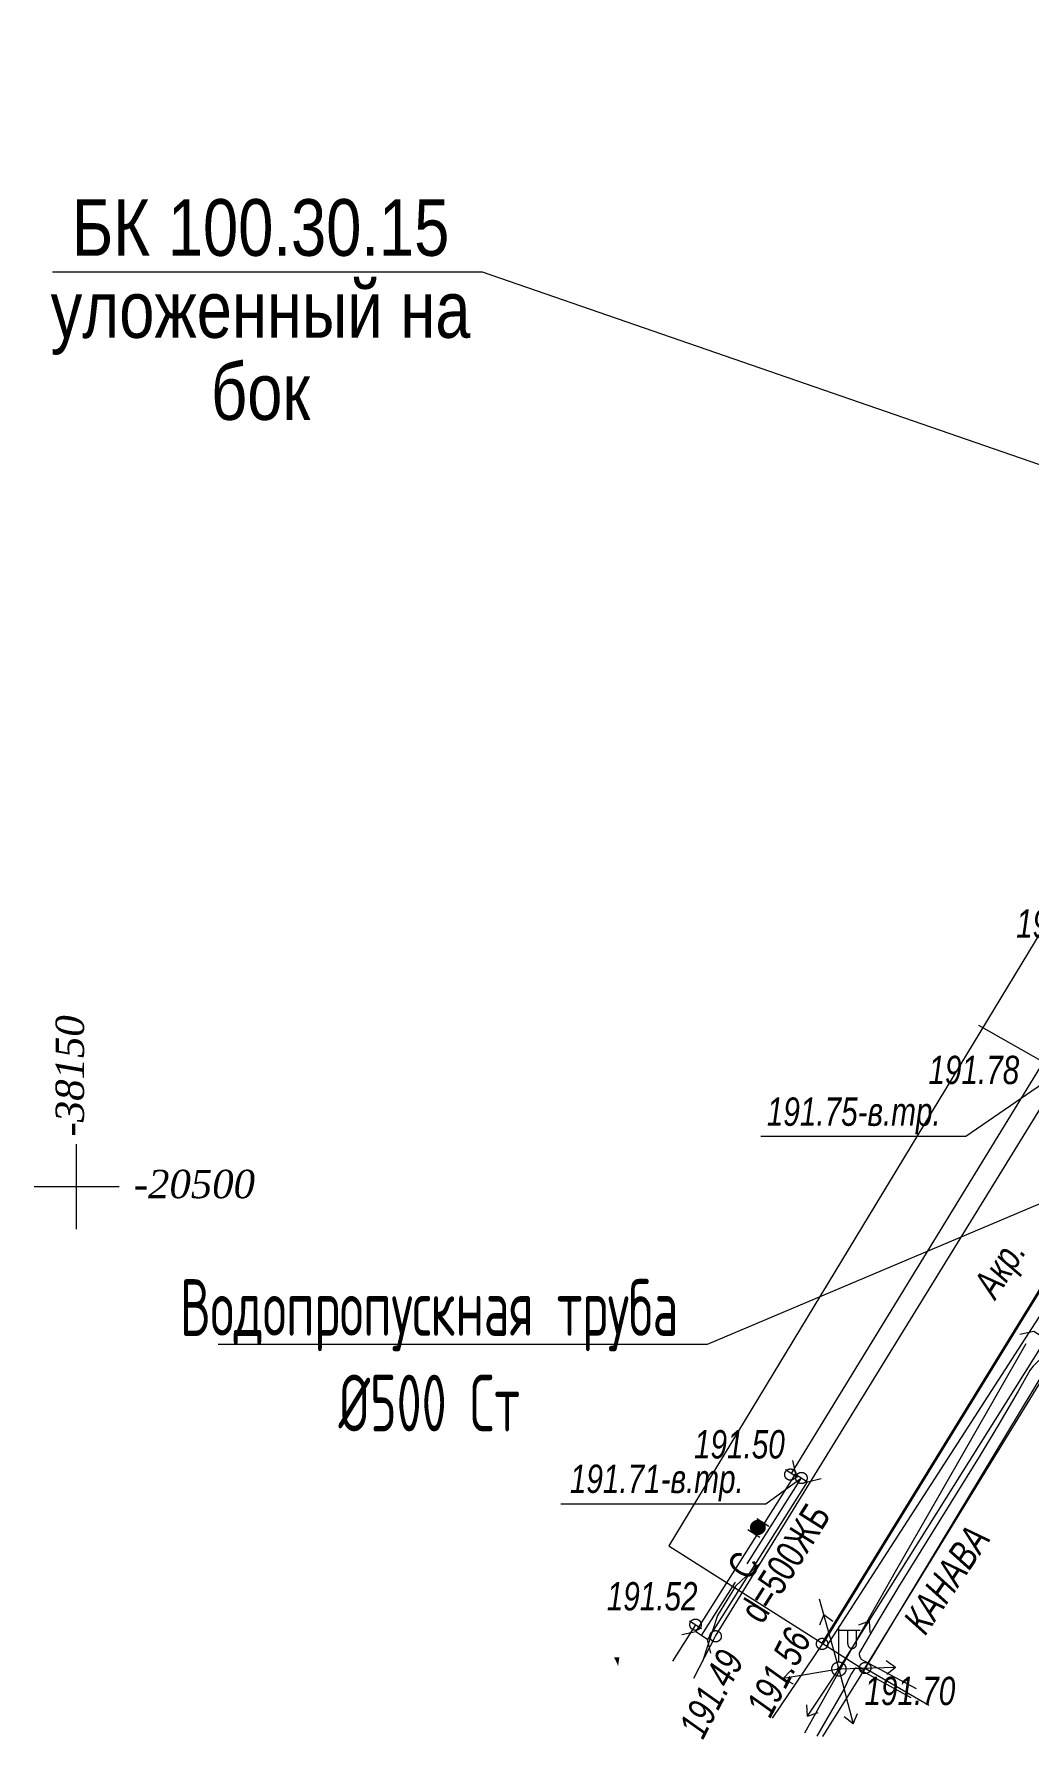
# Model space of a CAD drawing. Header units: millimetres. Extents: x -38151500 to -27467627, y -20617104 to -20349562.
# Drawn here: x -32442229 to -32407110, y -20519539 to -20459298 of the extents above; entities that cross this region are included whole.
import ezdxf
from ezdxf.xclip import XClip

# ---------------------------------------------------------------- set-up
doc = ezdxf.new("R2010")
doc.units = ezdxf.units.MM
doc.header["$MEASUREMENT"] = 0
doc.header["$XCLIPFRAME"] = 0
doc.layers.add('!!! ПОДОСНОВА', color=7, linetype='Continuous')
for name, color, linetype, lineweight in [('Новый_ГП_Благоустройство штриховка_Ном._пера__250', 7, 'Continuous', 20), ('Новый_ГП_Текст_Ном._пера__250', 7, 'Continuous', 20), ('Чертеж_1_Новофедоровское_снт 28_07$0$!!УСЛ_ОБОЗНАЧЕНИЯ_Ном._пера__253', 252, 'Continuous', 18), ('Чертеж_1_Новофедоровское_снт 28_07$0$SETKA_Ном._пера__7', 7, 'Continuous', 18), ('Чертеж_1_Новофедоровское_снт 28_07$0$tp_Дороги_Ном._пера__253', 252, 'Continuous', 18), ('Чертеж_1_Новофедоровское_снт 28_07$0$tp_канавы_Ном._пера__253', 252, 'Continuous', 18), ('Чертеж_1_Новофедоровское_снт 28_07$0$tp_отметки_новые_Ном._пера__253', 252, 'Continuous', 18), ('Чертеж_1_Новофедоровское_снт 28_07$0$tp_трубы под дорогой_Ном._пера__253', 252, 'Continuous', 18), ('Чертеж_1_Новофедоровское_снт 28_07$0$U_ТЕКСТ_БЕЛЫЙ_Ном._пера__253', 252, 'Continuous', 18), ('Чертеж_1_Новый_ГП_Топография_Ном._пера__253', 252, 'Continuous', 18), ('Чертеж_1_Новый_Новофедоровское_снт 28_07$0$SETKA_Ном._пера__7', 7, 'Continuous', 18), ('Чертеж_1_Новый_Новофедоровское_снт 28_07$0$tp_Дороги_Ном._пера__253', 252, 'Continuous', 18), ('Чертеж_1_Новый_Новофедоровское_снт 28_07$0$tp_канавы_Ном._пера__253', 252, 'Continuous', 18), ('Чертеж_1_Новый_Новофедоровское_снт 28_07$0$tp_ЛЭП нн_Ном._пера__253', 252, 'Continuous', 18), ('Чертеж_1_Новый_Новофедоровское_снт 28_07$0$tp_ЛЭП нн_Ном._пера__7', 7, 'Continuous', 18), ('Чертеж_1_Новый_Новофедоровское_снт 28_07$0$tp_Ограждения ДЕР_Ном._пера__253', 252, 'Continuous', 18), ('Чертеж_1_Новый_Новофедоровское_снт 28_07$0$tp_Ограждения мет_Ном._пера__253', 252, 'Continuous', 18), ('Чертеж_1_Новый_Новофедоровское_снт 28_07$0$tp_Ограждения рабица_Ном._пера__253', 252, 'Continuous', 18), ('Чертеж_1_Новый_Новофедоровское_снт 28_07$0$tp_Ограждения_Ном._пера__253', 252, 'Continuous', 18), ('Чертеж_1_Новый_Новофедоровское_снт 28_07$0$tp_Ограждения_Ном._пера__7', 7, 'Continuous', 18), ('Чертеж_1_Новый_Новофедоровское_снт 28_07$0$tp_отметки_новые_Ном._пера__253', 252, 'Continuous', 18), ('Чертеж_1_Новый_Новофедоровское_снт 28_07$0$tp_отметки_новые_Ном._пера__7', 7, 'Continuous', 18), ('Чертеж_1_Новый_Новофедоровское_снт 28_07$0$tp_рельеф_Ном._пера__253', 252, 'Continuous', 18), ('Чертеж_1_Новый_Новофедоровское_снт 28_07$0$tp_трубы под дорогой_Ном._пера__253', 252, 'Continuous', 18), ('Чертеж_1_Новый_Новофедоровское_снт 28_07$0$U_Водосток_Ном._пера__253', 252, 'Continuous', 18), ('Чертеж_1_Новый_Новофедоровское_снт 28_07$0$U_Газопровод_Ном._пера__253', 252, 'Continuous', 18)]:
    doc.layers.add(name, color=color, linetype=linetype, lineweight=lineweight)
doc.layers.add('Новый_ГП_Дороги_проезды_Ном._пера__251', color=7, linetype='Continuous', lineweight=40, true_color=0x656565)
doc.styles.add('РЎР“Р•РќР•Р\xa0РР\xa0_РЎРўРР›Р¬_1', font='arial.ttf', dxfattribs={"width": 0.75})
doc.styles.add('РЎР“Р•РќР•Р\xa0РР\xa0_РЎРўРР›Р¬_11', font='arial.ttf', dxfattribs={"width": 0.8})
doc.styles.add('РЎР“Р•РќР•Р\xa0РР\xa0_РЎРўРР›Р¬_2', font='arial.ttf', dxfattribs={"width": 0.8})
doc.styles.add('РЎР“Р•РќР•Р\xa0РР\xa0_РЎРўРР›Р¬_3', font='arial.ttf', dxfattribs={"width": 0.749999})
doc.styles.add('РЎР“Р•РќР•Р\xa0РР\xa0_РЎРўРР›Р¬_4', font='times.ttf')
doc.styles.add('РЎР“Р•РќР•Р\xa0РР\xa0_РЎРўРР›Р¬_6', font='', dxfattribs={"width": 0.8})
doc.styles.get('РЎР“Р•РќР•Р\xa0РР\xa0_РЎРўРР›Р¬_6').set_extended_font_data('GOST_type_A')

# ---------------------------------------------------------------- blocks, each defined once
blk = doc.blocks.new('Чертеж_5_1', base_point=(5709271, 0))
at = {"layer": 'Чертеж_1_Новый_ГП_Топография_Ном._пера__253', "color": 252, "lineweight": 18, "flags": 128}
blk.add_lwpolyline([(-32412929, -20517064), (-32412889, -20517000), (-32402402, -20499900), (-32376232, -20516708), (-32364671, -20500671), (-32354755, -20487867), (-32356509, -20480650), (-32358514, -20473503), (-32364007, -20475465), (-32366862, -20474628), (-32381133, -20465849), (-32371184, -20449640), (-32378793, -20444942), (-32419824, -20512686)], close=True, dxfattribs=at)
at = {"layer": 'Чертеж_1_Новый_Новофедоровское_снт 28_07$0$SETKA_Ном._пера__7', "color": 7, "lineweight": 18, "flags": 128}
for points in [[(-32440729, -20501500), (-32440729, -20498500)], [(-32442229, -20500000), (-32439229, -20500000)]]:
    blk.add_lwpolyline(points, dxfattribs=at)
at = {"layer": 'Чертеж_1_Новый_Новофедоровское_снт 28_07$0$tp_Дороги_Ном._пера__253', "color": 252, "lineweight": 18, "flags": 128}
for points in [[(-32418938, -20517359), (-32418170, -20515878), (-32406311, -20496600), (-32392808, -20475671), (-32393580, -20474585)], [(-32402144, -20498698), (-32403737, -20498807), (-32414410, -20516154), (-32416175, -20518777)]]:
    blk.add_lwpolyline(points, dxfattribs=at)
at = {"layer": 'Чертеж_1_Новый_Новофедоровское_снт 28_07$0$tp_канавы_Ном._пера__253', "color": 252, "lineweight": 18, "flags": 128}
for points in [[(-32406725, -20505250), (-32406652, -20505865), (-32406657, -20505955), (-32406688, -20506037), (-32406740, -20506115), (-32406806, -20506190), (-32406953, -20506336), (-32407021, -20506412), (-32407076, -20506491), (-32407490, -20507228), (-32408167, -20508392), (-32408864, -20509548), (-32410290, -20511843), (-32411716, -20514136), (-32412412, -20515288), (-32413090, -20516447), (-32413103, -20516484), (-32413105, -20516524), (-32413081, -20516603), (-32413025, -20516683), (-32412952, -20516741), (-32411091, -20517727)], [(-32415015, -20519293), (-32413338, -20516281), (-32411813, -20513592), (-32410277, -20510908), (-32407200, -20505544)], [(-32411266, -20518049), (-32412979, -20517110), (-32413131, -20517022), (-32413206, -20517001), (-32413238, -20517007), (-32413265, -20517027), (-32413374, -20517192), (-32413461, -20517372), (-32413543, -20517557), (-32413633, -20517736), (-32414600, -20519403)]]:
    blk.add_lwpolyline(points, dxfattribs=at)
at = {"layer": 'Чертеж_1_Новый_Новофедоровское_снт 28_07$0$tp_ЛЭП нн_Ном._пера__253', "color": 252, "lineweight": 18, "flags": 128}
for points in [[(-32414928, -20518699), (-32413817, -20517036), (-32393204, -20484194), (-32368167, -20444066), (-32366958, -20442473)], [(-32414508, -20514559), (-32413817, -20517036), (-32415788, -20517375)], [(-32414354, -20515110), (-32414501, -20515482)], [(-32414354, -20515110), (-32414036, -20515352)], [(-32412754, -20515342), (-32413128, -20515484)], [(-32412754, -20515342), (-32412719, -20515741)], [(-32411818, -20516980), (-32412144, -20516748)], [(-32415788, -20517375), (-32415515, -20517083)], [(-32415788, -20517375), (-32415433, -20517559)], [(-32411818, -20516980), (-32413817, -20517036), (-32413314, -20518972)], [(-32411818, -20516980), (-32412130, -20517231)], [(-32414928, -20518699), (-32414952, -20518300)], [(-32414928, -20518699), (-32414550, -20518568)], [(-32413314, -20518972), (-32413161, -20518602)], [(-32413314, -20518972), (-32413628, -20518724)]]:
    blk.add_lwpolyline(points, dxfattribs=at)
at = {"layer": 'Чертеж_1_Новый_Новофедоровское_снт 28_07$0$tp_ЛЭП нн_Ном._пера__7', "color": 7, "lineweight": 18}
for p, q in [((-32413817, -20516786), (-32413817, -20515536)), ((-32413817, -20515661), (-32413067, -20515661)), ((-32413505, -20516152), (-32413505, -20515661)), ((-32413195, -20516152), (-32413195, -20515661))]:
    blk.add_line(p, q, dxfattribs=at)
for radius in [250, 50]:
    blk.add_circle((-32413817, -20517036), radius, dxfattribs=at)
blk.add_arc((-32413350, -20516152), 155, 180, 0, dxfattribs=at)
at = {"layer": 'Чертеж_1_Новый_Новофедоровское_снт 28_07$0$tp_Ограждения ДЕР_Ном._пера__253', "color": 252, "lineweight": 18, "flags": 128}
for points in [[(-32415490, -20510128), (-32406594, -20495599), (-32404926, -20492908)], [(-32418879, -20515471), (-32419693, -20516760)]]:
    blk.add_lwpolyline(points, dxfattribs=at)
at = {"layer": 'Чертеж_1_Новый_Новофедоровское_снт 28_07$0$tp_Ограждения мет_Ном._пера__253', "color": 252, "lineweight": 18, "flags": 128}
for points in [[(-32406594, -20495599), (-32408881, -20494306)], [(-32412890, -20517002), (-32414398, -20519422)]]:
    blk.add_lwpolyline(points, dxfattribs=at)
at = {"layer": 'Чертеж_1_Новый_Новофедоровское_снт 28_07$0$tp_Ограждения рабица_Ном._пера__253', "color": 252, "lineweight": 18, "flags": 128}
blk.add_lwpolyline([(-32406519, -20506445), (-32412890, -20517002), (-32410640, -20518316)], dxfattribs=at)
at = {"layer": 'Чертеж_1_Новый_Новофедоровское_снт 28_07$0$tp_Ограждения_Ном._пера__253', "color": 252, "lineweight": 18, "flags": 128}
for points in [[(-32415701, -20509995), (-32415278, -20510261)], [(-32416719, -20511723), (-32416296, -20511989)], [(-32417027, -20512113), (-32416604, -20512379)], [(-32419090, -20515338), (-32418667, -20515604)]]:
    blk.add_lwpolyline(points, dxfattribs=at)
at = {"layer": 'Чертеж_1_Новый_Новофедоровское_снт 28_07$0$tp_Ограждения_Ном._пера__7', "color": 7, "lineweight": 18}
for p, q in [((-32416926, -20512034), (-32416427, -20512034)), ((-32416925, -20512064), (-32416430, -20512064)), ((-32416924, -20512004), (-32416430, -20512004)), ((-32416919, -20511974), (-32416436, -20511974)), ((-32416908, -20511944), (-32416445, -20511944)), ((-32416894, -20511914), (-32416459, -20511914)), ((-32416875, -20511884), (-32416480, -20511884)), ((-32416848, -20511854), (-32416507, -20511854)), ((-32416809, -20511824), (-32416546, -20511824)), ((-32416738, -20511794), (-32416618, -20511794)), ((-32416920, -20512094), (-32416434, -20512094)), ((-32416910, -20512124), (-32416443, -20512124)), ((-32416896, -20512154), (-32416458, -20512154)), ((-32416878, -20512184), (-32416477, -20512184)), ((-32416852, -20512214), (-32416503, -20512214)), ((-32416815, -20512244), (-32416540, -20512244)), ((-32416751, -20512274), (-32416601, -20512274))]:
    blk.add_line(p, q, dxfattribs=at)
blk.add_circle((-32416677, -20512036), 250, dxfattribs=at)
at = {"layer": 'Чертеж_1_Новый_Новофедоровское_снт 28_07$0$tp_отметки_новые_Ном._пера__253', "color": 252, "lineweight": 18, "flags": 128}
for points in [[(-32416574, -20498221), (-32409332, -20498221), (-32406409, -20496200)], [(-32423635, -20511198), (-32416393, -20511198), (-32415139, -20510290)]]:
    blk.add_lwpolyline(points, dxfattribs=at)
at = {"layer": 'Чертеж_1_Новый_Новофедоровское_снт 28_07$0$tp_отметки_новые_Ном._пера__7', "color": 7, "lineweight": 18}
for centre in [(-32415529, -20510170), (-32415139, -20510290), (-32418879, -20515470), (-32418169, -20515880), (-32414409, -20516150), (-32412889, -20517000)]:
    blk.add_circle(centre, 200, dxfattribs=at)
at = {"layer": 'Чертеж_1_Новый_Новофедоровское_снт 28_07$0$tp_рельеф_Ном._пера__253', "color": 252, "lineweight": 18, "flags": 128}
blk.add_lwpolyline([(-32416559, -20513260), (-32417469, -20514116), (-32418105, -20515146), (-32418630, -20516765)], dxfattribs=at)
at = {"layer": 'Чертеж_1_Новый_Новофедоровское_снт 28_07$0$tp_трубы под дорогой_Ном._пера__253', "color": 252, "lineweight": 18, "flags": 128}
for points in [[(-32406406, -20505874), (-32406515, -20505386), (-32406937, -20505119), (-32407425, -20505228)], [(-32418873, -20515724), (-32415349, -20510155)], [(-32415458, -20509667), (-32415349, -20510155), (-32414927, -20510423), (-32414439, -20510313)], [(-32418450, -20515991), (-32414927, -20510423)], [(-32418341, -20516478), (-32418451, -20515990), (-32418873, -20515722), (-32419361, -20515832)]]:
    blk.add_lwpolyline(points, dxfattribs=at)
at = {"layer": 'Чертеж_1_Новый_Новофедоровское_снт 28_07$0$U_Водосток_Ном._пера__253', "color": 252, "lineweight": 18, "flags": 128}
for points in [[(-32417060, -20513327), (-32415138, -20510289)], [(-32418662, -20515857), (-32417467, -20513970)]]:
    blk.add_lwpolyline(points, dxfattribs=at)
at = {"layer": 'Чертеж_1_Новый_Новофедоровское_снт 28_07$0$U_Газопровод_Ном._пера__253', "color": 252, "lineweight": 18, "flags": 128}
blk.add_lwpolyline([(-32414247, -20516227), (-32391799, -20481445), (-32371248, -20449601), (-32363130, -20437023), (-32363412, -20437169), (-32361082, -20435962), (-32355851, -20437583)], dxfattribs=at)
at = {"layer": 'Чертеж_1_Новофедоровское_снт 28_07$0$!!УСЛ_ОБОЗНАЧЕНИЯ_Ном._пера__253', "color": 252, "lineweight": 18, "insert": (-32429632, -20517918), "char_height": 1000, "attachment_point": 7, "style": 'РЎР“Р•РќР•Р\xa0РР\xa0_РЎРўРР›Р¬_2'}
blk.add_mtext('\\A1;{\\pql;\\fArial|b0|i1|c204|p0;\\W0.800000;ВОДОПРОВОД}', dxfattribs=at)
at = {"layer": 'Чертеж_1_Новофедоровское_снт 28_07$0$SETKA_Ном._пера__7', "color": 7, "lineweight": 18, "insert": (-32440455, -20498227), "char_height": 1000, "attachment_point": 7, "rotation": 90, "style": 'РЎР“Р•РќР•Р\xa0РР\xa0_РЎРўРР›Р¬_4'}
blk.add_mtext('\\A1;{\\pql;\\fTimes New Roman|b0|i1|c204|p0;\\W1.000000;-38150}', dxfattribs=at)
at = {"layer": 'Чертеж_1_Новофедоровское_снт 28_07$0$SETKA_Ном._пера__7', "color": 7, "lineweight": 18, "insert": (-32438710, -20500423), "char_height": 1000, "attachment_point": 7, "style": 'РЎР“Р•РќР•Р\xa0РР\xa0_РЎРўРР›Р¬_4'}
blk.add_mtext('\\A1;{\\pql;\\fTimes New Roman|b0|i1|c204|p0;\\W1.000000;-20500}', dxfattribs=at)
at = {"layer": 'Чертеж_1_Новофедоровское_снт 28_07$0$tp_Дороги_Ном._пера__253', "color": 252, "lineweight": 18, "insert": (-32408032, -20504177), "char_height": 1000, "attachment_point": 7, "rotation": 57.34071, "style": 'РЎР“Р•РќР•Р\xa0РР\xa0_РЎРўРР›Р¬_1'}
blk.add_mtext('\\A1;{\\pql;\\fArial|b0|i1|c204|p0;\\W0.750000;Акр.}', dxfattribs=at)
at = {"layer": 'Чертеж_1_Новофедоровское_снт 28_07$0$tp_канавы_Ном._пера__253', "color": 252, "lineweight": 18, "insert": (-32410766, -20515883), "char_height": 1000, "attachment_point": 7, "rotation": 55.96313, "style": 'РЎР“Р•РќР•Р\xa0РР\xa0_РЎРўРР›Р¬_1'}
blk.add_mtext('\\A1;{\\pql;\\fArial|b0|i1|c204|p0;\\W0.750000;КАНАВА}', dxfattribs=at)
at = {"layer": 'Чертеж_1_Новофедоровское_снт 28_07$0$tp_отметки_новые_Ном._пера__253', "color": 252, "lineweight": 18, "char_height": 1000, "attachment_point": 7, "style": 'РЎР“Р•РќР•Р\xa0РР\xa0_РЎРўРР›Р¬_1'}
for s, insert in [('\\A1;{\\pql;\\fArial|b0|i1|c204|p0;\\W0.750000;191.69}', (-32407559, -20491223)), ('\\A1;{\\pql;\\fArial|b0|i1|c204|p0;\\W0.750000;191.78}', (-32410654, -20496393)), ('\\A1;{\\pql;\\fArial|b0|i1|c204|p0;\\W0.750000;191.75-в.тр.}', (-32416361, -20498153)), ('\\A1;{\\pql;\\fArial|b0|i1|c204|p0;\\W0.750000;191.50}', (-32418932, -20509614)), ('\\A1;{\\pql;\\fArial|b0|i1|c204|p0;\\W0.750000;191.71-в.тр.}', (-32423314, -20511119)), ('\\A1;{\\pql;\\fArial|b0|i1|c204|p0;\\W0.750000;191.52}', (-32422012, -20514981)), ('\\A1;{\\pql;\\fArial|b0|i1|c204|p0;\\W0.750000;191.70}', (-32412913, -20518324))]:
    blk.add_mtext(s, dxfattribs=dict(at, insert=insert))
at = {"layer": 'Чертеж_1_Новофедоровское_снт 28_07$0$tp_отметки_новые_Ном._пера__253', "color": 252, "lineweight": 18, "char_height": 1000, "attachment_point": 7, "rotation": 62.5765, "style": 'РЎР“Р•РќР•Р\xa0РР\xa0_РЎРўРР›Р¬_1'}
for s, insert in [('\\A1;{\\pql;\\fArial|b0|i1|c204|p0;\\W0.750000;191.56}', (-32416227, -20518810)), ('\\A1;{\\pql;\\fArial|b0|i1|c204|p0;\\W0.750000;191.49}', (-32418605, -20519569))]:
    blk.add_mtext(s, dxfattribs=dict(at, insert=insert))
at = {"layer": 'Чертеж_1_Новофедоровское_снт 28_07$0$tp_трубы под дорогой_Ном._пера__253', "color": 252, "lineweight": 18, "insert": (-32416515, -20515498), "char_height": 1000, "attachment_point": 7, "rotation": 57.68864, "style": 'РЎР“Р•РќР•Р\xa0РР\xa0_РЎРўРР›Р¬_3'}
blk.add_mtext('\\A1;{\\pql;\\fArial|b0|i0|c204|p0;\\W0.749999;d=500ЖБ}', dxfattribs=at)
at = {"layer": 'Чертеж_1_Новофедоровское_снт 28_07$0$U_ТЕКСТ_БЕЛЫЙ_Ном._пера__253', "color": 252, "lineweight": 18, "insert": (-32416961, -20513969), "char_height": 1000, "attachment_point": 7, "rotation": 57.68864, "style": 'РЎР“Р•РќР•Р\xa0РР\xa0_РЎРўРР›Р¬_3'}
blk.add_mtext('\\A1;{\\pql;\\fArial|b0|i0|c204|p0;\\W0.749999;С}', dxfattribs=at)

msp = doc.modelspace()

# ---------------------------------------------------------------- linework, layer by layer
at = {"layer": 'Новый_ГП_Благоустройство штриховка_Ном._пера__250', "color": 7, "lineweight": 20}
for p, q in [((-32426696.84, -20467699.76), (-32441581.64, -20467699.76)), ((-32426396.84, -20467699.76), (-32426696.84, -20467699.76)), ((-32385027.2, -20482034.13), (-32426396.84, -20467699.76))]:
    msp.add_line(p, q, dxfattribs=at)
at = {"layer": 'Новый_ГП_Дороги_проезды_Ном._пера__251', "color": 251, "lineweight": 40, "true_color": 0x656565}
msp.add_lwpolyline([(-32387076.24, -20474791.02), (-32387178.75, -20474726.36, 0.37219081), (-32388668.21, -20474881.1), (-32393791.31, -20482356.47), (-32400537.32, -20493777.64, 0.27174644), (-32399682.2, -20496721.8), (-32398684.2, -20497336.01), (-32398432.73, -20497499.7), (-32399756.41, -20499620.31), (-32399926.02, -20499514.33), (-32400910.7, -20498959.93, 0.38024235), (-32404556.98, -20500138.85), (-32414396.34, -20516132.17)], format="xyb", dxfattribs=at)
at = {"layer": 'Новый_ГП_Текст_Ном._пера__250', "color": 7, "lineweight": 20}
for p, q in [((-32402834.41, -20498952.3), (-32418466.98, -20505581.05)), ((-32418766.98, -20505581.05), (-32435728.58, -20505581.05)), ((-32418466.98, -20505581.05), (-32418766.98, -20505581.05))]:
    msp.add_line(p, q, dxfattribs=at)

# ---------------------------------------------------------------- block references
at = {"layer": '!!! ПОДОСНОВА', "color": 252, "lineweight": 40}
ref = msp.add_blockref('Чертеж_5_1', (5709271.23, 0), dxfattribs=at)
XClip(ref).set_block_clipping_path([(-32447502.6966846101, -20418838.4532491304), (-32447502.6966846101, -20510095.8116091713), (-32424922.1270352304, -20510095.8116091713), (-32419528.9893509001, -20521215.6831232607), (-32334163.1257211715, -20521215.6831232607), (-32334163.1257211715, -20418721.7424019799)])

# ---------------------------------------------------------------- texts
at = {"layer": 'Новый_ГП_Благоустройство штриховка_Ном._пера__250', "color": 7, "lineweight": 20, "insert": (-32434234.79, -20465126.8), "char_height": 2000, "width": 17005.0481, "attachment_point": 2, "line_spacing_factor": 0.868921, "style": 'РЎР“Р•РќР•Р\xa0РР\xa0_РЎРўРР›Р¬_11'}
msp.add_mtext('\\A1;{\\pqc;\\fArial|b0|i0|c204|p0;\\W0.800000;БК 100.30.15\\P\\pqc;\\fArial|b0|i0|c204|p0;\\W0.800000;уложенный на \\fArial|b0|i0|c204|p0;\\W0.800000;бок}', dxfattribs=at)
at = {"layer": 'Новый_ГП_Текст_Ном._пера__250', "color": 7, "lineweight": 20, "insert": (-32428281.27, -20503269.36), "char_height": 2000, "attachment_point": 2, "line_spacing_factor": 1.011597, "style": 'РЎР“Р•РќР•Р\xa0РР\xa0_РЎРўРР›Р¬_6'}
msp.add_mtext('\\A1;{\\pqc;\\fGOST_type_A|b0|i0|c0|p0;\\W0.800000;Водопропускная \\fGOST_type_A|b0|i0|c0|p0;\\W0.800000;труба\\P\\pqc;\\fGOST_type_A|b0|i0|c0|p0;\\W0.800000;Ø500 Ст}', dxfattribs=at)

doc.saveas('drawing.dxf')
